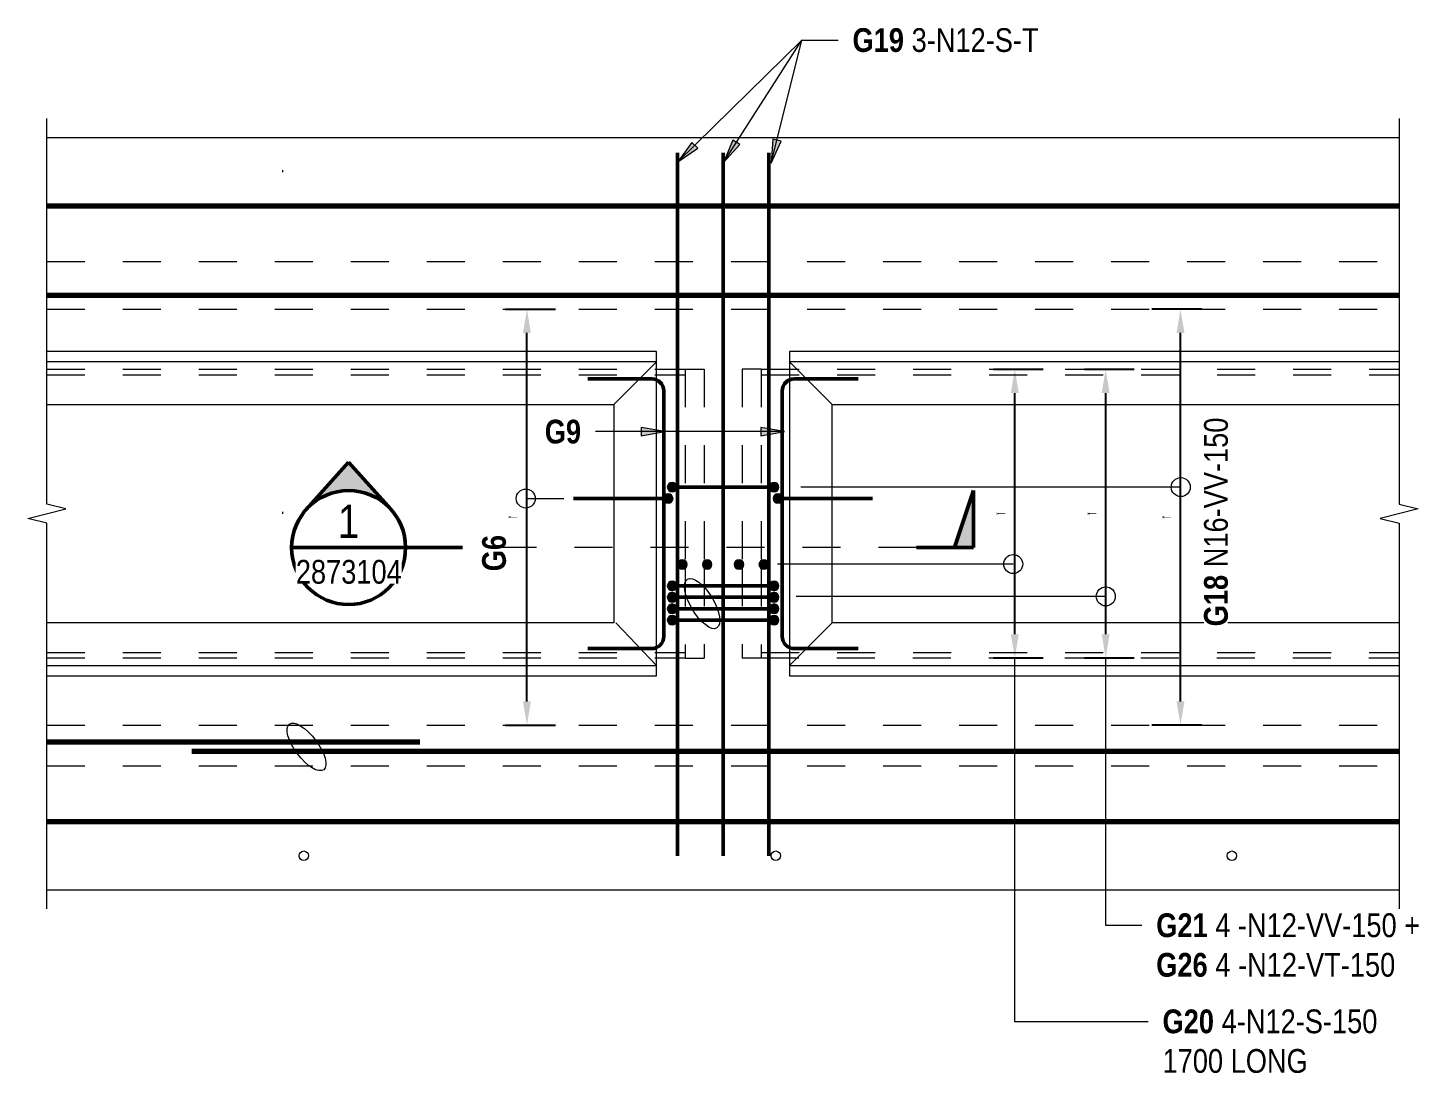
# Model space of a CAD drawing. Header units: metres. Extents: x 48.5 to 61.8, y 2.7 to 50.9.
# Drawn here: x 48.483 to 52.147, y 48.192 to 50.942 of the extents above; entities that cross this region are included whole.
import ezdxf

# ---------------------------------------------------------------- set-up
doc = ezdxf.new("R2010")
doc.units = ezdxf.units.M
for name, pattern in [('Dot_Section Line', [0.02, 0, -0.02]), ('Hidden - Small', [0.002294, 0.0015, -0.0007938]), ('JacobsDash', [0.0045, 0.003, -0.0015])]:
    doc.linetypes.add(name, pattern=pattern)
doc.layers.get('Defpoints').update_dxf_attribs({"color": 41})
for name, color, linetype, lineweight in [('A-ANNO-DIMS', 7, 'Continuous', 9), ('A-DETL', 7, 'Continuous', 13), ('A-DETL-GENF', 7, 'Continuous', 9), ('G-ANNO-SYMB', 7, 'Continuous', 9), ('G-ANNO-TEXT', 7, 'Continuous', 9)]:
    doc.layers.add(name, color=color, linetype=linetype, lineweight=lineweight)
doc.styles.add('Arial Narrow', font='ARIALN.TTF', dxfattribs={"height": 0.0625})
doc.styles.add('Arial Narrow_1', font='ARIALN.TTF', dxfattribs={"height": 0.0875})
doc.styles.add('Arial Narrow_B', font='ARIALNB.TTF', dxfattribs={"height": 0.0625})
doc.dimstyles.new('Dimension_Standard_O_REO', dxfattribs={"dimscale": 0.3048, "dimtxt": 0.063964, "dimasz": 0.205052, "dimexe": 0.246063, "dimexo": 0.0625, "dimgap": 0.082021, "dimtad": 1, "dimdec": 0, "dimlfac": 1000, "dimzin": 0, "dimdsep": 46, "dimtxsty": 'Standard', "dimsah": 1, "dimcen": 0.09, "dimaunit": 1, "dimadec": 4, "dimazin": 0, "dimtfac": 1, "dimtdec": 4, "dimtix": 1, "dimtmove": 0, "dimatfit": 3, "dimfxl": 0.246063, "dimfxlon": 1, "dimtvp": 1, "dimtfill": 1, "dimtolj": 1, "dimtzin": 0, "dimlwd": 25, "dimlwe": 25, "dimarcsym": 2})

# ---------------------------------------------------------------- blocks, each defined once
blk = doc.blocks.new('CS_DET_BreakLine_ViewScale - Std Break-6760364-DRG-2873104 - PLAN AT 350 WIDE DIAPHRAGM')
at = {"layer": 'A-DETL-GENF'}
for p, q in [((0.9775, 0.05), (0.965, 0)), ((1.0025, -0.05), (0.9775, 0.05)), ((0.965, 0), (-0.05, 0)), ((1.015, 0), (1.0025, -0.05)), ((2.03, 0), (1.015, 0))]:
    blk.add_line(p, q, dxfattribs=at)
blk = doc.blocks.new('CS_DET_BreakLine_ViewScale - Std Break-6760365-DRG-2873104 - PLAN AT 350 WIDE DIAPHRAGM')
at = {"layer": 'A-DETL-GENF'}
for p, q in [((0.9775, 0.05), (0.965, 0)), ((1.0025, -0.05), (0.9775, 0.05)), ((0.965, 0), (-0.05, 0)), ((1.015, 0), (1.0025, -0.05)), ((2.03, 0), (1.015, 0))]:
    blk.add_line(p, q, dxfattribs=at)
blk = doc.blocks.new('B_Det_Reinf_Bar Section_2D - Reo Dot_Scale 25_Section-1695670-DRG-2873104 - PLAN AT 350 WIDE DIAPHRAGM')
at = {"layer": 'A-DETL-GENF'}
blk.add_hatch(color=256, dxfattribs=at).paths.add_polyline_path([(0, -0.0125), (0.0032, -0.0121), (0.0063, -0.0108), (0.0088, -0.0088), (0.0108, -0.0062), (0.0121, -0.003), (0.0125, 0), (0.0121, 0.0032), (0.0108, 0.0063), (0.0088, 0.0088), (0.0063, 0.0108), (0.0032, 0.0121), (0, 0.0125), (-0.0032, 0.0121), (-0.0062, 0.0108), (-0.0088, 0.0088), (-0.0108, 0.0063), (-0.0121, 0.0032), (-0.0125, 0), (-0.0121, -0.0032), (-0.0108, -0.0062), (-0.0086, -0.009), (-0.0062, -0.0108), (-0.0032, -0.0121)])
for start, end in [(360, 180), (180, 360)]:
    blk.add_arc((0, 0), 0.0125, start, end, dxfattribs=at)
blk = doc.blocks.new('B_Det_Reinf_Bar Section_2D - Reo Dot_Scale 25_Section-1703103-DRG-2873104 - PLAN AT 350 WIDE DIAPHRAGM')
at = {"layer": 'A-DETL-GENF'}
blk.add_hatch(color=256, dxfattribs=at).paths.add_polyline_path([(0, 0.0125), (-0.0032, 0.0121), (-0.0063, 0.0108), (-0.0088, 0.0088), (-0.0108, 0.0062), (-0.0121, 0.0032), (-0.0125, 0), (-0.0121, -0.0032), (-0.0108, -0.0063), (-0.0088, -0.0088), (-0.0063, -0.0108), (-0.0032, -0.0121), (0, -0.0125), (0.0032, -0.0121), (0.0062, -0.0108), (0.0088, -0.0088), (0.0108, -0.0063), (0.0121, -0.0032), (0.0125, 0), (0.012, 0.0035), (0.0108, 0.0062), (0.0086, 0.009), (0.0062, 0.0108), (0.0032, 0.0121)])
for start, end in [(0, 180), (180, 360)]:
    blk.add_arc((0, 0), 0.0125, start, end, dxfattribs=at)
blk = doc.blocks.new('CS_DET_Rebar Tagging1 - Scale 25-6759204-DRG-2873104 - PLAN AT 350 WIDE DIAPHRAGM')
at = {"layer": 'A-DETL-GENF', "lineweight": 13}
blk.add_line((0, 0), (1, 0), dxfattribs=at)
blk.add_circle((0, 0), 0.025, dxfattribs=at)
blk = doc.blocks.new('CS_DET_Rebar Tagging1 - Scale 25-6759205-DRG-2873104 - PLAN AT 350 WIDE DIAPHRAGM')
at = {"layer": 'A-DETL-GENF', "lineweight": 13}
blk.add_line((0, 0), (0.62, 0), dxfattribs=at)
blk.add_circle((0, 0), 0.025, dxfattribs=at)
blk = doc.blocks.new('CS_DET_Rebar Tagging1 - Scale 25-6759206-DRG-2873104 - PLAN AT 350 WIDE DIAPHRAGM')
at = {"layer": 'A-DETL-GENF', "lineweight": 13}
blk.add_line((0, 0), (0.815, 0), dxfattribs=at)
blk.add_circle((0, 0), 0.025, dxfattribs=at)
blk = doc.blocks.new('CS_DET_Rebar Tagging1 - Scale 25-6759207-DRG-2873104 - PLAN AT 350 WIDE DIAPHRAGM')
at = {"layer": 'A-DETL-GENF', "lineweight": 13}
blk.add_line((0, 0), (0.1, 0), dxfattribs=at)
blk.add_circle((0, 0), 0.025, dxfattribs=at)
blk = doc.blocks.new('DIMBLOCK1-DRG-2873104 - PLAN AT 350 WIDE DIAPHRAGM')
at = {"layer": 'A-ANNO-DIMS', "color": 0, "lineweight": 25, "transparency": 16777216}
for p, q in [((51.572, 50.2021), (51.441, 50.2021)), ((51.516, 49.1698), (51.516, 50.1396)), ((51.572, 49.1073), (51.441, 49.1073))]:
    blk.add_line(p, q, dxfattribs=at)
at = {"layer": 'A-ANNO-DIMS', "color": 0, "transparency": 16777216}
for points in [[(51.5056, 50.1396), (51.5264, 50.1396), (51.516, 50.2021)], [(51.5056, 49.1698), (51.5264, 49.1698), (51.516, 49.1073)]]:
    blk.add_solid(points, dxfattribs=at)
at = {"layer": 'Defpoints', "color": 0, "transparency": 16777216}
for p in [(51.516, 50.2021), (51.591, 50.2021), (51.591, 49.1073)]:
    blk.add_point(p, dxfattribs=at)
at = {"layer": 'A-ANNO-DIMS', "color": 0, "lineweight": 25, "transparency": 16777216, "insert": (51.4795, 49.6547), "char_height": 0.0195, "attachment_point": 5, "rotation": 90, "bg_fill": 3, "box_fill_scale": 1.1, "bg_fill_color": 256, "bg_fill_true_color": 13158600, "bg_fill_transparency": 0}
blk.add_mtext('\\A1;\u200d', dxfattribs=at)
blk = doc.blocks.new('DIMBLOCK2-DRG-2873104 - PLAN AT 350 WIDE DIAPHRAGM')
at = {"layer": 'A-ANNO-DIMS', "color": 0, "lineweight": 25, "transparency": 16777216}
for p, q in [((51.2632, 50.0437), (51.3942, 50.0437)), ((51.3192, 49.3466), (51.3192, 49.9812)), ((51.2632, 49.2841), (51.3942, 49.2841))]:
    blk.add_line(p, q, dxfattribs=at)
at = {"layer": 'A-ANNO-DIMS', "color": 0, "transparency": 16777216}
for points in [[(51.3087, 49.9812), (51.3296, 49.9812), (51.3192, 50.0437)], [(51.3087, 49.3466), (51.3296, 49.3466), (51.3192, 49.2841)]]:
    blk.add_solid(points, dxfattribs=at)
at = {"layer": 'Defpoints', "color": 0, "transparency": 16777216}
for p in [(51.2442, 50.0437), (51.3192, 50.0437), (51.2442, 49.2841)]:
    blk.add_point(p, dxfattribs=at)
at = {"layer": 'A-ANNO-DIMS', "color": 0, "lineweight": 25, "transparency": 16777216, "insert": (51.2826, 49.6639), "char_height": 0.0195, "attachment_point": 5, "rotation": 90, "bg_fill": 3, "box_fill_scale": 1.1, "bg_fill_color": 256, "bg_fill_true_color": 13158600, "bg_fill_transparency": 0}
blk.add_mtext('\\A1;\u200d', dxfattribs=at)
blk = doc.blocks.new('DIMBLOCK3-DRG-2873104 - PLAN AT 350 WIDE DIAPHRAGM')
at = {"layer": 'A-ANNO-DIMS', "color": 0, "lineweight": 25, "transparency": 16777216}
for p, q in [((51.0241, 50.0437), (51.1551, 50.0437)), ((51.0801, 49.3466), (51.0801, 49.9812)), ((51.0241, 49.2841), (51.1551, 49.2841))]:
    blk.add_line(p, q, dxfattribs=at)
at = {"layer": 'A-ANNO-DIMS', "color": 0, "transparency": 16777216}
for points in [[(51.0697, 49.9812), (51.0905, 49.9812), (51.0801, 50.0437)], [(51.0697, 49.3466), (51.0905, 49.3466), (51.0801, 49.2841)]]:
    blk.add_solid(points, dxfattribs=at)
at = {"layer": 'Defpoints', "color": 0, "transparency": 16777216}
for p in [(51.0051, 50.0437), (51.0801, 50.0437), (51.0051, 49.2841)]:
    blk.add_point(p, dxfattribs=at)
at = {"layer": 'A-ANNO-DIMS', "color": 0, "lineweight": 25, "transparency": 16777216, "insert": (51.0435, 49.6639), "char_height": 0.0195, "attachment_point": 5, "rotation": 90, "bg_fill": 3, "box_fill_scale": 1.1, "bg_fill_color": 256, "bg_fill_true_color": 13158600, "bg_fill_transparency": 0}
blk.add_mtext('\\A1;\u200d', dxfattribs=at)
blk = doc.blocks.new('DIMBLOCK4-DRG-2873104 - PLAN AT 350 WIDE DIAPHRAGM')
at = {"layer": 'A-ANNO-DIMS', "color": 0, "lineweight": 25, "transparency": 16777216}
for p, q in [((49.7405, 50.2021), (49.8714, 50.2021)), ((49.7964, 49.1698), (49.7964, 50.1396)), ((49.7405, 49.1073), (49.8714, 49.1073))]:
    blk.add_line(p, q, dxfattribs=at)
at = {"layer": 'A-ANNO-DIMS', "color": 0, "transparency": 16777216}
for points in [[(49.786, 50.1396), (49.8068, 50.1396), (49.7964, 50.2021)], [(49.786, 49.1698), (49.8068, 49.1698), (49.7964, 49.1073)]]:
    blk.add_solid(points, dxfattribs=at)
at = {"layer": 'Defpoints', "color": 0, "transparency": 16777216}
for p in [(49.7214, 50.2021), (49.7964, 50.2021), (49.7214, 49.1073)]:
    blk.add_point(p, dxfattribs=at)
at = {"layer": 'A-ANNO-DIMS', "color": 0, "lineweight": 25, "transparency": 16777216, "insert": (49.7598, 49.6547), "char_height": 0.0195, "attachment_point": 5, "rotation": 90, "bg_fill": 3, "box_fill_scale": 1.1, "bg_fill_color": 256, "bg_fill_true_color": 13158600, "bg_fill_transparency": 0}
blk.add_mtext('\\A1;\u200d', dxfattribs=at)
blk = doc.blocks.new('Drafting View - sectionTail-4870194-DRG-2873104 - PLAN AT 350 WIDE DIAPHRAGM')
at = {"layer": 'G-ANNO-SYMB'}
blk.add_hatch(color=256, dxfattribs=at).paths.add_polyline_path([(-0.006, 0.006), (-0.004, 0), (-0.006, 0)])
at = {"layer": 'G-ANNO-SYMB', "lineweight": 50}
for p, q in [((-0.006, 0.006), (-0.006, 0)), ((-0.004, 0), (-0.006, 0.006)), ((-0.006, 0), (-0.004, 0)), ((-0.006, 0), (0, 0))]:
    blk.add_line(p, q, dxfattribs=at)
blk = doc.blocks.new('Drafting View - SectionHead-4898858-DRG-2873104 - PLAN AT 350 WIDE DIAPHRAGM')
at = {"layer": 'G-ANNO-SYMB'}
h = blk.add_hatch(color=256, dxfattribs=at)
edge = h.paths.add_edge_path()
edge.add_line((-0.002, 0.009), (0.00247, 0.004))
edge.add_arc((-0.002, 0), 0.006, 41.8277, 138.1723)
edge.add_line((-0.00647, 0.004), (-0.002, 0.009))
at = {"layer": 'G-ANNO-SYMB', "lineweight": 50}
for p, q in [((-0.002, 0.009), (-0.00647, 0.004)), ((0.00247, 0.004), (-0.002, 0.009)), ((0.004, 0), (0.01, 0))]:
    blk.add_line(p, q, dxfattribs=at)
for start, end in [(360, 180), (180, 360)]:
    blk.add_arc((-0.002, 0), 0.006, start, end, dxfattribs=at)

msp = doc.modelspace()

# ---------------------------------------------------------------- hatches: boundary and pattern name
at = {"layer": 'G-ANNO-TEXT'}
for points in [[(50.1939, 50.5893), (50.2462, 50.6253), (50.2307, 50.641)], [(50.3137, 50.5883), (50.3567, 50.6349), (50.3381, 50.6468)], [(50.4392, 50.5864), (50.465, 50.6444), (50.4436, 50.6497)], [(50.1592, 49.8798), (50.0967, 49.8909), (50.0967, 49.8688)], [(50.4742, 49.8798), (50.4117, 49.8909), (50.4117, 49.8688)]]:
    msp.add_hatch(color=256, dxfattribs=at).paths.add_polyline_path(points)

# ---------------------------------------------------------------- linework, layer by layer
at = {"layer": 'A-DETL', "lineweight": 9}
for p, q in [((48.5334, 50.6537), (52.0917, 50.6537)), ((50.1375, 50.0907), (48.5334, 50.0907)), ((50.1375, 49.237), (50.1375, 50.0907)), ((52.0917, 50.0907), (50.4875, 50.0907)), ((50.4875, 50.0907), (50.4875, 49.237)), ((50.1375, 50.063), (48.5334, 50.063)), ((50.0255, 49.9511), (50.1375, 50.063)), ((50.4875, 50.0631), (50.5995, 49.9511)), ((52.0917, 50.063), (50.4875, 50.063)), ((48.5334, 49.9511), (50.0255, 49.9511)), ((50.0255, 49.9511), (50.0255, 49.3763)), ((50.5995, 49.9511), (52.0917, 49.9511)), ((50.5995, 49.3763), (50.5995, 49.9511)), ((50.0255, 49.3763), (48.5334, 49.3763)), ((50.1375, 49.2644), (50.0305, 49.3763)), ((50.5995, 49.3763), (50.4875, 49.2644)), ((52.0917, 49.3763), (50.5995, 49.3763)), ((48.5334, 49.2644), (50.1375, 49.2644)), ((48.5334, 49.237), (50.1375, 49.237)), ((50.4875, 49.2644), (52.0917, 49.2644)), ((50.4875, 49.237), (52.0917, 49.237)), ((48.5334, 48.6737), (52.0917, 48.6737))]:
    msp.add_line(p, q, dxfattribs=at)
at = {"layer": 'A-DETL', "lineweight": 50}
for p, q in [((50.1925, 50.6137), (50.1925, 48.7637)), ((50.3125, 50.6137), (50.3125, 48.7637)), ((50.4326, 50.6137), (50.4326, 48.7637)), ((49.9568, 50.0186), (50.1248, 50.0186)), ((50.6682, 50.0186), (50.5002, 50.0186)), ((50.1568, 49.9866), (50.1568, 49.7082)), ((50.4682, 49.9866), (50.4682, 49.7082)), ((50.1783, 49.7337), (50.4467, 49.7337)), ((50.1692, 49.7037), (49.9192, 49.7037)), ((50.1568, 49.6991), (50.1568, 49.6637)), ((50.4559, 49.7037), (50.7059, 49.7037)), ((50.4682, 49.6991), (50.4682, 49.6637)), ((50.1568, 49.3408), (50.1568, 49.6637)), ((50.4682, 49.3408), (50.4682, 49.6637)), ((50.1783, 49.4737), (50.4467, 49.4737)), ((50.1783, 49.4437), (50.4467, 49.4437)), ((50.1783, 49.4137), (50.4467, 49.4137)), ((50.1783, 49.3837), (50.4467, 49.3837)), ((49.9568, 49.3088), (50.1248, 49.3088)), ((50.6682, 49.3088), (50.5002, 49.3088))]:
    msp.add_line(p, q, dxfattribs=at)
at = {"layer": 'A-DETL', "lineweight": 18}
for p, q in [((49.1543, 50.5627), (49.1543, 50.5677)), ((49.1543, 49.6637), (49.1543, 49.6687))]:
    msp.add_line(p, q, dxfattribs=at)
at = {"layer": 'A-DETL', "lineweight": 70}
for p, q in [((48.5332, 50.4737), (52.0915, 50.4737)), ((48.5334, 50.2387), (52.0917, 50.2387)), ((48.5334, 49.0638), (49.5149, 49.0638)), ((48.9149, 49.0388), (52.0917, 49.0388)), ((48.5332, 48.8537), (52.0915, 48.8537))]:
    msp.add_line(p, q, dxfattribs=at)
at = {"layer": 'A-DETL', "linetype": 'JacobsDash', "lineweight": 9}
for p, q in [((48.5334, 50.3272), (52.0917, 50.3272)), ((48.5334, 50.2021), (52.0917, 50.2021)), ((48.5334, 49.1073), (52.0917, 49.1073)), ((48.5334, 49.0002), (52.0917, 49.0002))]:
    msp.add_line(p, q, dxfattribs=at)
at = {"layer": 'A-DETL', "color": 8, "linetype": 'JacobsDash', "lineweight": 9, "true_color": 0x808080}
for p, q in [((48.5334, 50.0437), (50.2125, 50.0437)), ((50.4125, 50.0437), (52.0917, 50.0437)), ((48.5334, 50.0294), (50.2125, 50.0294)), ((50.4125, 50.0294), (52.0917, 50.0294)), ((48.5334, 49.2983), (50.2125, 49.2983)), ((48.5334, 49.2841), (50.2134, 49.2841)), ((50.4117, 49.2841), (52.0917, 49.2841)), ((50.4125, 49.2983), (52.0917, 49.2983))]:
    msp.add_line(p, q, dxfattribs=at)
at = {"layer": 'A-DETL', "color": 8, "linetype": 'Hidden - Small', "lineweight": 9, "true_color": 0x808080}
for p, q in [((50.2125, 50.0437), (50.2125, 49.5403)), ((50.2125, 50.0437), (50.2625, 50.0437)), ((50.2625, 50.0437), (50.2625, 49.5396)), ((50.3625, 50.0437), (50.3625, 49.5396)), ((50.4125, 50.0437), (50.3625, 50.0437)), ((50.4125, 50.0437), (50.4125, 49.5403)), ((50.2125, 49.5198), (50.2125, 49.2837)), ((50.2625, 49.5206), (50.2625, 49.2837)), ((50.3625, 49.5206), (50.3625, 49.2837)), ((50.4125, 49.5198), (50.4125, 49.2837)), ((50.2125, 49.2837), (50.2625, 49.2837)), ((50.4125, 49.2837), (50.3625, 49.2837))]:
    msp.add_line(p, q, dxfattribs=at)
at = {"layer": 'A-DETL', "lineweight": 9}
for centre in [(49.2093, 48.7637), (50.4513, 48.7637), (51.6513, 48.7637)]:
    msp.add_circle(centre, 0.0125, dxfattribs=at)
at = {"layer": 'A-DETL', "lineweight": 50}
for centre, start, end in [((50.1248, 49.9866), 0, 90), ((50.5002, 49.9866), 90, 180), ((50.1248, 49.3408), 270, 0), ((50.5002, 49.3408), 180, 270)]:
    msp.add_arc(centre, 0.032, start, end, dxfattribs=at)
at = {"layer": 'A-DETL', "lineweight": 18}
for centre, major_axis in [((50.2577, 49.4273), (-0.0386, 0.0643)), ((49.2166, 49.0499), (-0.0451, 0.0599))]:
    msp.add_ellipse(centre, major_axis=major_axis, ratio=0.4, dxfattribs=at)
at = {"layer": 'G-ANNO-SYMB', "lineweight": 50}
msp.add_line((49.1773, 49.5747), (49.4773, 49.5747), dxfattribs=at)
at = {"layer": 'G-ANNO-TEXT'}
for p, q in [((50.1939, 50.5893), (50.5201, 50.9101)), ((50.3137, 50.5883), (50.5201, 50.9101)), ((50.4392, 50.5864), (50.5201, 50.9101)), ((50.5201, 50.9101), (50.6156, 50.9101)), ((50.5201, 50.9101), (50.6156, 50.9101)), ((50.5201, 50.9101), (50.6156, 50.9101)), ((50.2307, 50.641), (50.1939, 50.5893)), ((50.2462, 50.6253), (50.2307, 50.641)), ((50.3381, 50.6468), (50.3137, 50.5883)), ((50.3137, 50.5883), (50.3567, 50.6349)), ((50.3567, 50.6349), (50.3381, 50.6468)), ((50.4436, 50.6497), (50.4392, 50.5864)), ((50.4392, 50.5864), (50.465, 50.6444)), ((50.465, 50.6444), (50.4436, 50.6497)), ((50.1939, 50.5893), (50.2462, 50.6253)), ((49.9784, 49.8798), (49.9768, 49.8798)), ((50.1592, 49.8798), (49.9784, 49.8798)), ((50.4742, 49.8798), (49.9784, 49.8798)), ((50.1592, 49.8798), (50.0967, 49.8909)), ((50.0967, 49.8909), (50.0967, 49.8688)), ((50.0967, 49.8688), (50.1592, 49.8798)), ((50.4742, 49.8798), (50.4117, 49.8909)), ((50.4117, 49.8909), (50.4117, 49.8688)), ((50.4117, 49.8688), (50.4742, 49.8798)), ((51.3183, 48.5808), (51.4147, 48.5808)), ((51.0792, 48.3278), (51.4313, 48.3278))]:
    msp.add_line(p, q, dxfattribs=at)

# ---------------------------------------------------------------- block references
at = {"layer": 'A-DETL-GENF'}
for name, p, rotation in [('CS_DET_BreakLine_ViewScale - Std Break-6760364-DRG-2873104 - PLAN AT 350 WIDE DIAPHRAGM', (48.5334, 50.6537), 270.0000000000006), ('CS_DET_BreakLine_ViewScale - Std Break-6760365-DRG-2873104 - PLAN AT 350 WIDE DIAPHRAGM', (52.0917, 48.6737), 90.00000000000017), ('CS_DET_Rebar Tagging1 - Scale 25-6759204-DRG-2873104 - PLAN AT 350 WIDE DIAPHRAGM', (51.5167, 49.7337), 180), ('B_Det_Reinf_Bar Section_2D - Reo Dot_Scale 25_Section-1703103-DRG-2873104 - PLAN AT 350 WIDE DIAPHRAGM', (50.1683, 49.7037), 180), ('B_Det_Reinf_Bar Section_2D - Reo Dot_Scale 25_Section-1703103-DRG-2873104 - PLAN AT 350 WIDE DIAPHRAGM', (50.4467, 49.7337), 180), ('B_Det_Reinf_Bar Section_2D - Reo Dot_Scale 25_Section-1703103-DRG-2873104 - PLAN AT 350 WIDE DIAPHRAGM', (50.3545, 49.5301), 180), ('B_Det_Reinf_Bar Section_2D - Reo Dot_Scale 25_Section-1703103-DRG-2873104 - PLAN AT 350 WIDE DIAPHRAGM', (50.4195, 49.5301), 180), ('CS_DET_Rebar Tagging1 - Scale 25-6759205-DRG-2873104 - PLAN AT 350 WIDE DIAPHRAGM', (51.0759, 49.5312), 180), ('B_Det_Reinf_Bar Section_2D - Reo Dot_Scale 25_Section-1703103-DRG-2873104 - PLAN AT 350 WIDE DIAPHRAGM', (50.4467, 49.4737), 180), ('B_Det_Reinf_Bar Section_2D - Reo Dot_Scale 25_Section-1703103-DRG-2873104 - PLAN AT 350 WIDE DIAPHRAGM', (50.4467, 49.4437), 180), ('CS_DET_Rebar Tagging1 - Scale 25-6759206-DRG-2873104 - PLAN AT 350 WIDE DIAPHRAGM', (51.3195, 49.4462), 180), ('B_Det_Reinf_Bar Section_2D - Reo Dot_Scale 25_Section-1703103-DRG-2873104 - PLAN AT 350 WIDE DIAPHRAGM', (50.4467, 49.4137), 180), ('B_Det_Reinf_Bar Section_2D - Reo Dot_Scale 25_Section-1703103-DRG-2873104 - PLAN AT 350 WIDE DIAPHRAGM', (50.4467, 49.3837), 180)]:
    msp.add_blockref(name, p, dxfattribs=dict(at, rotation=rotation))
for name, p in [('B_Det_Reinf_Bar Section_2D - Reo Dot_Scale 25_Section-1695670-DRG-2873104 - PLAN AT 350 WIDE DIAPHRAGM', (50.1783, 49.7337)), ('CS_DET_Rebar Tagging1 - Scale 25-6759207-DRG-2873104 - PLAN AT 350 WIDE DIAPHRAGM', (49.7933, 49.7037)), ('B_Det_Reinf_Bar Section_2D - Reo Dot_Scale 25_Section-1695670-DRG-2873104 - PLAN AT 350 WIDE DIAPHRAGM', (50.4567, 49.7037)), ('B_Det_Reinf_Bar Section_2D - Reo Dot_Scale 25_Section-1695670-DRG-2873104 - PLAN AT 350 WIDE DIAPHRAGM', (50.2055, 49.5301)), ('B_Det_Reinf_Bar Section_2D - Reo Dot_Scale 25_Section-1695670-DRG-2873104 - PLAN AT 350 WIDE DIAPHRAGM', (50.2705, 49.5301)), ('B_Det_Reinf_Bar Section_2D - Reo Dot_Scale 25_Section-1695670-DRG-2873104 - PLAN AT 350 WIDE DIAPHRAGM', (50.1783, 49.4737)), ('B_Det_Reinf_Bar Section_2D - Reo Dot_Scale 25_Section-1695670-DRG-2873104 - PLAN AT 350 WIDE DIAPHRAGM', (50.1783, 49.4437)), ('B_Det_Reinf_Bar Section_2D - Reo Dot_Scale 25_Section-1695670-DRG-2873104 - PLAN AT 350 WIDE DIAPHRAGM', (50.1783, 49.4137)), ('B_Det_Reinf_Bar Section_2D - Reo Dot_Scale 25_Section-1695670-DRG-2873104 - PLAN AT 350 WIDE DIAPHRAGM', (50.1783, 49.3837))]:
    msp.add_blockref(name, p, dxfattribs=at)
at = {"layer": 'G-ANNO-SYMB', "lineweight": 50, "xscale": 24.99999999999999, "yscale": 24.99999999999999, "zscale": 24.99999999999999}
msp.add_blockref('Drafting View - SectionHead-4898858-DRG-2873104 - PLAN AT 350 WIDE DIAPHRAGM', (49.3773, 49.5747), dxfattribs=at)
at = {"layer": 'G-ANNO-SYMB', "lineweight": 50, "extrusion": (0, 0, -1), "xscale": 24.99999999999999, "yscale": 24.99999999999999, "zscale": 24.99999999999999}
msp.add_blockref('Drafting View - sectionTail-4870194-DRG-2873104 - PLAN AT 350 WIDE DIAPHRAGM', (-50.8214, 49.5747), dxfattribs=at)

# ---------------------------------------------------------------- texts
at = {"layer": 'G-ANNO-TEXT', "char_height": 0.0625, "attachment_point": 1, "bg_fill": 3, "box_fill_scale": 1, "bg_fill_color": 256, "bg_fill_transparency": 0}
for s, insert, style in [('G19', (50.6531, 50.9414), 'Arial Narrow_B'), ('G21 ', (51.4522, 48.6121), 'Arial Narrow_B'), ('G26 ', (51.4522, 48.5079), 'Arial Narrow_B'), ('G20 ', (51.4688, 48.3591), 'Arial Narrow_B'), ('1700 LONG', (51.4688, 48.2549), 'Arial Narrow')]:
    msp.add_mtext(s, dxfattribs=dict(at, insert=insert, style=style))

# ---------------------------------------------------------------- next in the draw order: texts
at = {"layer": 'G-ANNO-SYMB', "insert": (49.2992, 49.6871), "char_height": 0.0875, "attachment_point": 1, "style": 'Arial Narrow_1', "bg_fill": 3, "box_fill_scale": 1, "bg_fill_color": 256, "bg_fill_transparency": 0}
msp.add_mtext('1', dxfattribs=at)
at = {"layer": 'G-ANNO-SYMB', "insert": (49.1884, 49.5421), "char_height": 0.0625, "attachment_point": 1, "style": 'Arial Narrow', "bg_fill": 3, "box_fill_scale": 1, "bg_fill_color": 256, "bg_fill_true_color": 13158600, "bg_fill_transparency": 0}
msp.add_mtext('2873104', dxfattribs=at)
at = {"layer": 'G-ANNO-TEXT', "char_height": 0.0625, "attachment_point": 1, "style": 'Arial Narrow', "bg_fill": 3, "box_fill_scale": 1, "bg_fill_color": 256, "bg_fill_transparency": 0}
for s, insert in [(' 3-N12-S-T', (50.7887, 50.9414)), ('4', (51.6076, 48.6121)), ('4 -N12-VT-150', (51.6076, 48.5079)), ('4-N12-S-150 ', (51.6243, 48.3591))]:
    msp.add_mtext(s, dxfattribs=dict(at, insert=insert))

# ---------------------------------------------------------------- next in the draw order: dimensions: what is measured, and where the dimension line sits
at = {"layer": 'A-ANNO-DIMS', "lineweight": 25}
for base, p1, p2, override, picture, middle in [((49.7964, 50.2021), (49.7214, 49.1073), (49.7214, 50.2021), {"dimpost": '<>', "dimfxl": 1.094788}, 'DIMBLOCK4-DRG-2873104 - PLAN AT 350 WIDE DIAPHRAGM', (49.7598, 49.6547)), ((51.516, 50.2021), (51.591, 49.1073), (51.591, 50.2021), {"dimpost": '<>', "dimfxl": 1.094788}, 'DIMBLOCK1-DRG-2873104 - PLAN AT 350 WIDE DIAPHRAGM', (51.4795, 49.6547)), ((51.0801, 50.0437), (51.0051, 49.2841), (51.0051, 50.0437), {"dimpost": '<>', "dimfxl": 0.759594}, 'DIMBLOCK3-DRG-2873104 - PLAN AT 350 WIDE DIAPHRAGM', (51.0435, 49.6639)), ((51.3192, 50.0437), (51.2442, 49.2841), (51.2442, 50.0437), {"dimpost": '<>', "dimfxl": 0.759594}, 'DIMBLOCK2-DRG-2873104 - PLAN AT 350 WIDE DIAPHRAGM', (51.2826, 49.6639))]:
    dim = msp.add_linear_dim(base=base, p1=p1, p2=p2, angle=90, text='\u200d', dimstyle='Dimension_Standard_O_REO', override=override, dxfattribs=at)
    dim.commit()
    dim.dimension.update_dxf_attribs({"geometry": picture, "text_midpoint": middle})

# ---------------------------------------------------------------- next in the draw order: linework, layer by layer
at = {"layer": 'G-ANNO-TEXT'}
for p, q in [((51.0792, 49.2848), (51.0792, 48.3278)), ((51.3183, 49.2848), (51.3183, 48.5808))]:
    msp.add_line(p, q, dxfattribs=at)

# ---------------------------------------------------------------- next in the draw order: texts
at = {"layer": 'G-ANNO-TEXT', "char_height": 0.0625, "attachment_point": 1, "bg_fill": 3, "box_fill_scale": 1, "bg_fill_color": 256, "bg_fill_transparency": 0}
for s, insert, style in [('G9', (49.8434, 49.9111), 'Arial Narrow_B'), ('-N12-VV-150 +', (51.6671, 48.6121), 'Arial Narrow')]:
    msp.add_mtext(s, dxfattribs=dict(at, insert=insert, style=style))
at = {"layer": 'G-ANNO-TEXT', "char_height": 0.0625, "attachment_point": 1, "rotation": 90, "style": 'Arial Narrow_B', "bg_fill": 3, "box_fill_scale": 1, "bg_fill_color": 256, "bg_fill_true_color": 13158600, "bg_fill_transparency": 0}
for s, insert in [('G6', (49.6786, 49.5123)), ('G18 ', (51.578, 49.3674))]:
    msp.add_mtext(s, dxfattribs=dict(at, insert=insert))

# ---------------------------------------------------------------- next in the draw order: linework, layer by layer
at = {"layer": 'G-ANNO-SYMB', "color": 7, "linetype": 'Dot_Section Line', "true_color": 0xffffff}
msp.add_line((50.8214, 49.5747), (49.3773, 49.5747), dxfattribs=at)

# ---------------------------------------------------------------- next in the draw order: texts
at = {"layer": 'G-ANNO-TEXT', "insert": (51.578, 49.5228), "char_height": 0.0625, "attachment_point": 1, "rotation": 90, "style": 'Arial Narrow', "bg_fill": 3, "box_fill_scale": 1, "bg_fill_color": 256, "bg_fill_true_color": 13158600, "bg_fill_transparency": 0}
msp.add_mtext('N16-VV-150', dxfattribs=at)

doc.saveas('drawing.dxf')
